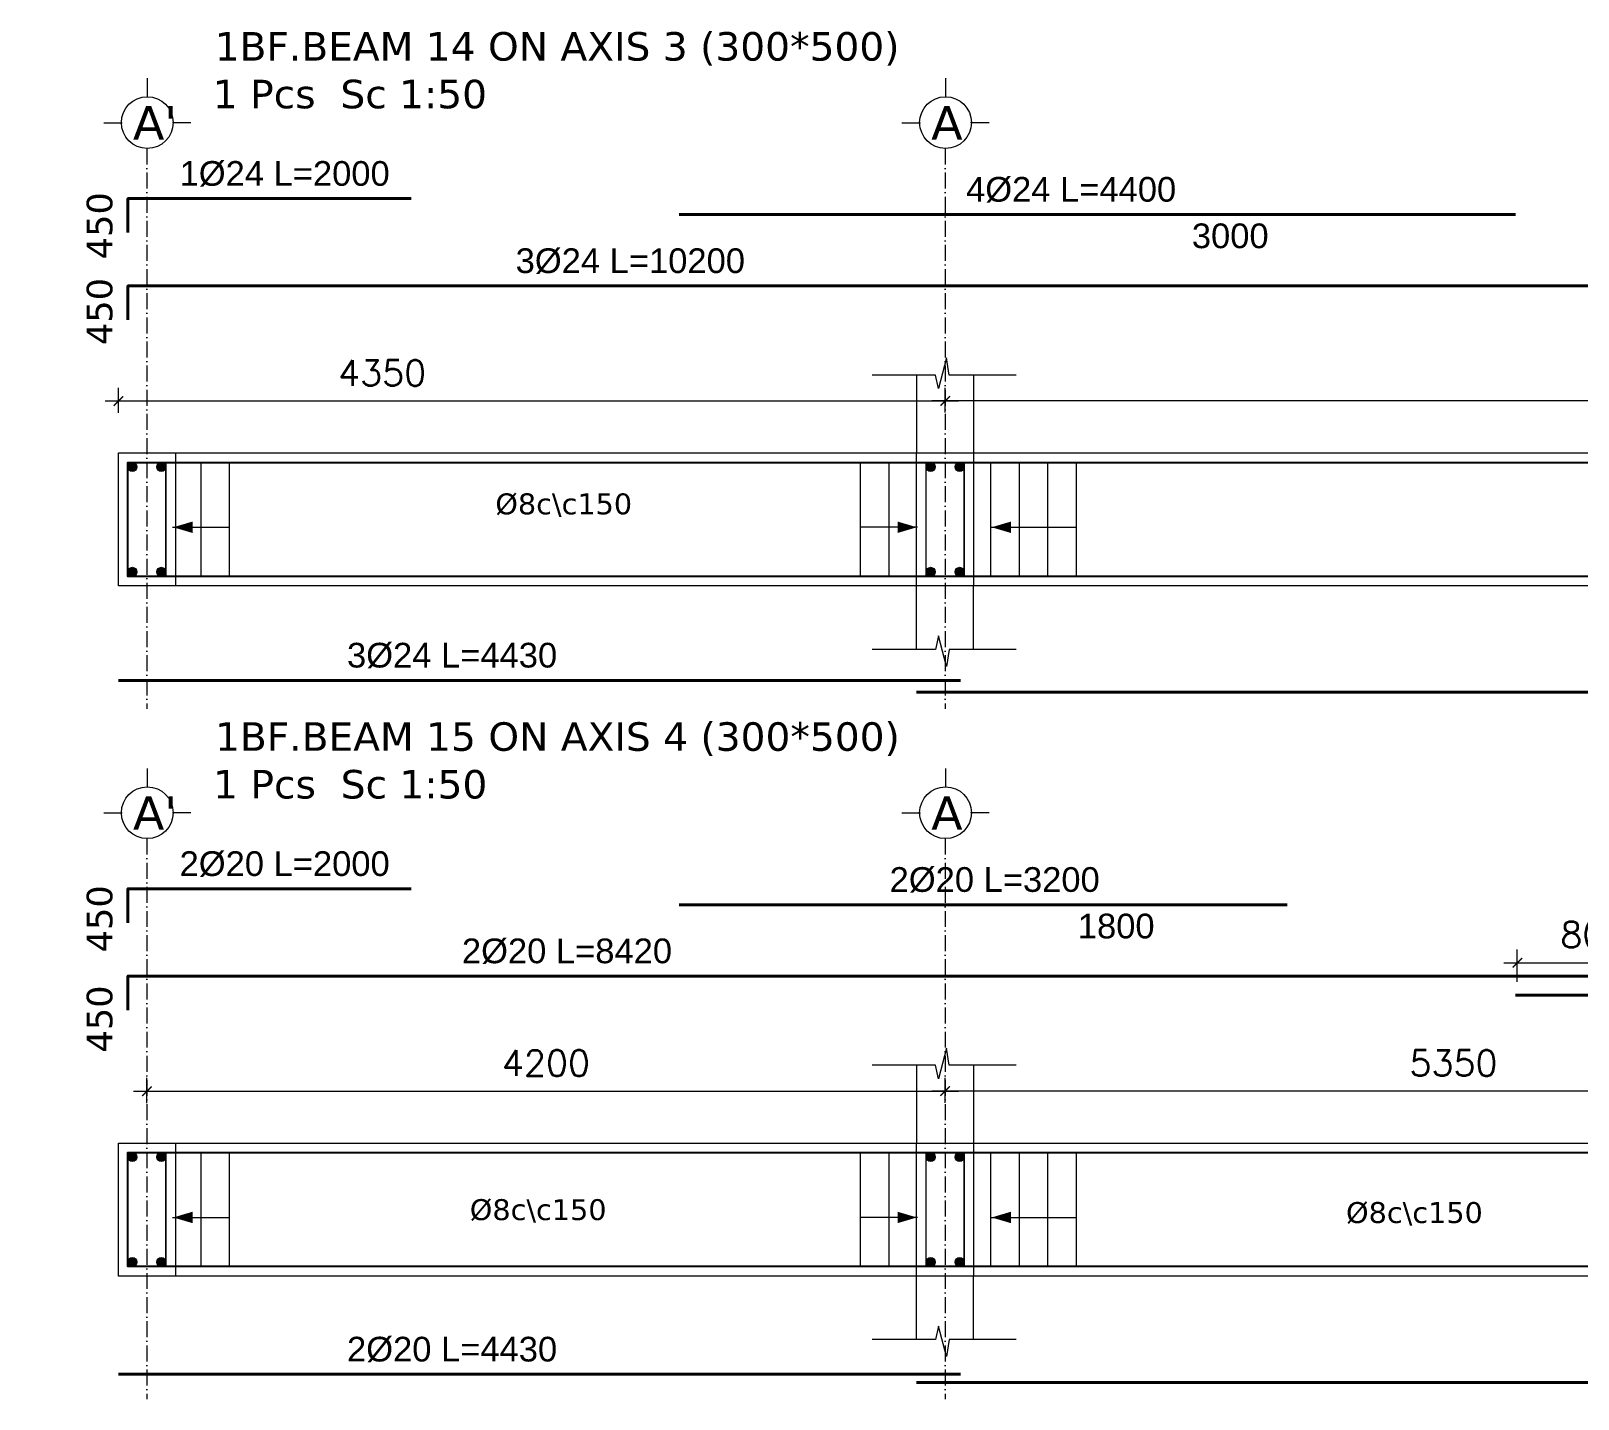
# Model space of a CAD drawing. Header units: inches. Extents: x -17020 to 43805, y -10194 to 123061.
# Drawn here: x -5493 to -4679, y 111745 to 112465 of the extents above; entities that cross this region are included whole.
import ezdxf

# ---------------------------------------------------------------- set-up
doc = ezdxf.new("R2010")
doc.units = ezdxf.units.IN
doc.header["$LTSCALE"] = 0.7
doc.header["$MEASUREMENT"] = 0
doc.linetypes.add('ACAD_ISO10W100', pattern=[18, 12, -3, 0, -3])
doc.layers.get('0').update_dxf_attribs({"lineweight": 13})
doc.layers.get('Defpoints').update_dxf_attribs({"lineweight": 5})
for name, color, linetype, lineweight in [('axis', 254, 'ACAD_ISO10W100', 9), ('BEAM FRAME', 5, 'Continuous', 18), ('COLUMN', 4, 'Continuous', 20), ('elevline', 30, 'Continuous', 20), ('FRAME 070', 5, 'Continuous', 60), ('hatch', 9, 'Continuous', 9), ('renforcment', 141, 'Continuous', 40), ('tex', 3, 'Continuous', 25), ('TEXT', 3, 'Continuous', 25), ('top rein. extension', 50, 'Continuous', 20), ('top renforcment', 7, 'Continuous', 40)]:
    doc.layers.add(name, color=color, linetype=linetype, lineweight=lineweight)
doc.styles.add('100', font='romans.shx', dxfattribs={"height": 13.5})
doc.styles.add('romanc', font='verdana.ttf', dxfattribs={"height": 250})
doc.styles.get("Standard").update_dxf_attribs({"font": 'arial.ttf', "height": 13})
doc.dimstyles.new('100', dxfattribs={"dimtxt": 13.5, "dimasz": 5, "dimexe": 7, "dimexo": 7, "dimgap": 8, "dimtad": 1, "dimdec": 0, "dimlfac": 10, "dimzin": 4, "dimdsep": 46, "dimtxsty": '100', "dimblk": 'ARCHTICK', "dimcen": 0.09, "dimdle": 7, "dimclrd": 1, "dimclre": 8, "dimclrt": 2, "dimadec": 0, "dimazin": 1, "dimtfac": 1, "dimtdec": 0, "dimtix": 1, "dimtofl": 0, "dimtmove": 0, "dimatfit": 3, "dimldrblk": 'ARCHTICK', "dimfxl": 0.18, "dimtolj": 1, "dimtzin": 0, "dimlwd": -1, "dimlwe": -1, "dimarcsym": 0})
doc.dimstyles.get("Standard").update_dxf_attribs({"dimtxt": 13, "dimasz": 5, "dimexe": 0.18, "dimexo": 0.0625, "dimgap": 6, "dimtad": 1, "dimdec": 0, "dimlfac": 10, "dimzin": 0, "dimdsep": 46, "dimtxsty": 'Standard', "dimblk": 'ARCHTICK', "dimcen": 0.09, "dimse1": 1, "dimse2": 1, "dimclrd": 1, "dimclre": 7, "dimclrt": 3, "dimadec": 0, "dimazin": 0, "dimtfac": 1, "dimtdec": 0, "dimtix": 1, "dimtofl": 0, "dimtmove": 0, "dimatfit": 3, "dimldrblk": 'ARCHTICK', "dimfxl": 1, "dimtolj": 1, "dimtzin": 0, "dimarcsym": 0})

# ---------------------------------------------------------------- blocks, each defined once
blk = doc.blocks.new('_ArchTick')
at = {"color": 0, "linetype": 'ByBlock', "lineweight": 0, "const_width": 0.15}
blk.add_lwpolyline([(-0.5, -0.5), (0.5, 0.5)], dxfattribs=at)
blk = doc.blocks.new('*D1594')
at = {"color": 8, "transparency": 16777216}
for p, q in [((-5012.35, 112264.32), (-5012.35, 112277.32)), ((-4102.35, 112263.73), (-4102.35, 112277.32))]:
    blk.add_line(p, q, dxfattribs=at)
at = {"color": 1, "transparency": 16777216}
blk.add_line((-4095.35, 112270.32), (-5019.35, 112270.32), dxfattribs=at)
at = {"layer": 'Defpoints', "color": 0, "transparency": 16777216}
for p in [(-5012.35, 112270.32), (-5012.35, 112257.32), (-4102.35, 112256.73)]:
    blk.add_point(p, dxfattribs=at)
at = {"color": 1, "transparency": 16777216, "xscale": 5, "yscale": 5, "zscale": 5, "rotation": 180}
blk.add_blockref('_ArchTick', (-5012.35, 112270.32), dxfattribs=at)
at = {"color": 1, "transparency": 16777216, "xscale": 5, "yscale": 5, "zscale": 5}
blk.add_blockref('_ArchTick', (-4102.35, 112270.32), dxfattribs=at)
at = {"color": 2, "transparency": 16777216, "insert": (-4557.35, 112285.07), "char_height": 13.5, "attachment_point": 5, "style": '100'}
blk.add_mtext('\\A1;9100', dxfattribs=at)
blk = doc.blocks.new('*D1595')
at = {"layer": 'Defpoints', "color": 0, "transparency": 16777216}
for p in [(-5493.35, 112330.9, -218.54), (-4473.33, 112330.9, -157.78), (-4473.33, 112330.9)]:
    blk.add_point(p, dxfattribs=at)
at = {"layer": 'TEXT', "color": 3, "transparency": 16777216, "insert": (-5178, 112343.9), "char_height": 13, "attachment_point": 5}
blk.add_mtext('\\A1;3%%C24 L=10200', dxfattribs=at)
blk = doc.blocks.new('*D1598')
at = {"color": 8, "transparency": 16777216}
for p, q in [((-5447.35, 112264), (-5447.35, 112277.32)), ((-5012.35, 112264.21), (-5012.35, 112277.32))]:
    blk.add_line(p, q, dxfattribs=at)
at = {"color": 1, "transparency": 16777216}
blk.add_line((-5454.35, 112270.32), (-5005.35, 112270.32), dxfattribs=at)
at = {"layer": 'Defpoints', "color": 0, "transparency": 16777216}
for p in [(-5012.35, 112270.32), (-5447.35, 112257), (-5012.35, 112257.21)]:
    blk.add_point(p, dxfattribs=at)
at = {"color": 1, "transparency": 16777216, "xscale": 5, "yscale": 5, "zscale": 5, "rotation": 180}
blk.add_blockref('_ArchTick', (-5447.35, 112270.32), dxfattribs=at)
at = {"color": 1, "transparency": 16777216, "xscale": 5, "yscale": 5, "zscale": 5}
blk.add_blockref('_ArchTick', (-5012.35, 112270.32), dxfattribs=at)
at = {"color": 2, "transparency": 16777216, "insert": (-5308.55, 112285.07), "char_height": 13.5, "attachment_point": 5, "style": '100'}
blk.add_mtext('\\A1;4350', dxfattribs=at)
blk = doc.blocks.new('*D1610')
at = {"layer": 'Defpoints', "color": 0, "transparency": 16777216}
for p in [(-4712.33, 111957.68, -167.76), (-3512.35, 111957.68, 33.73), (-3512.35, 111957.68)]:
    blk.add_point(p, dxfattribs=at)
at = {"layer": 'TEXT', "color": 3, "transparency": 16777216, "insert": (-4306.57, 111970.68), "char_height": 13, "attachment_point": 5}
blk.add_mtext('\\A1;2%%C20 L=12000', dxfattribs=at)
blk = doc.blocks.new('*D1611')
at = {"color": 8, "transparency": 16777216}
for p, q in [((-5012.35, 111901.1), (-5012.35, 111914.1)), ((-4477.35, 111900.75), (-4477.35, 111914.1))]:
    blk.add_line(p, q, dxfattribs=at)
at = {"color": 1, "transparency": 16777216}
blk.add_line((-4470.35, 111907.1), (-5019.35, 111907.1), dxfattribs=at)
at = {"layer": 'Defpoints', "color": 0, "transparency": 16777216}
for p in [(-5012.35, 111907.1), (-5012.35, 111894.1), (-4477.35, 111893.75)]:
    blk.add_point(p, dxfattribs=at)
at = {"color": 1, "transparency": 16777216, "xscale": 5, "yscale": 5, "zscale": 5, "rotation": 180}
blk.add_blockref('_ArchTick', (-5012.35, 111907.1), dxfattribs=at)
at = {"color": 1, "transparency": 16777216, "xscale": 5, "yscale": 5, "zscale": 5}
blk.add_blockref('_ArchTick', (-4477.35, 111907.1), dxfattribs=at)
at = {"color": 2, "transparency": 16777216, "insert": (-4744.85, 111921.85), "char_height": 13.5, "attachment_point": 5, "style": '100'}
blk.add_mtext('\\A1;5350', dxfattribs=at)
blk = doc.blocks.new('*D1612')
at = {"layer": 'Defpoints', "color": 0, "transparency": 16777216}
for p in [(-5473.35, 111967.68, -218.54), (-4631.33, 111967.68, -157.78), (-4631.33, 111967.68)]:
    blk.add_point(p, dxfattribs=at)
at = {"layer": 'TEXT', "color": 3, "transparency": 16777216, "insert": (-5211.32, 111980.68), "char_height": 13, "attachment_point": 5}
blk.add_mtext('\\A1;2%%C20 L=8420', dxfattribs=at)
blk = doc.blocks.new('*D1647')
at = {"color": 1, "transparency": 16777216}
blk.add_line((-4718.33, 111974.68), (-4624.33, 111974.68), dxfattribs=at)
at = {"color": 8, "transparency": 16777216}
for p, q in [((-4711.33, 111964.68), (-4711.33, 111981.68)), ((-4631.33, 111974.68), (-4631.33, 111981.68))]:
    blk.add_line(p, q, dxfattribs=at)
at = {"layer": 'Defpoints', "color": 0, "transparency": 16777216}
for p in [(-4631.33, 111974.68), (-4631.33, 111967.68), (-4711.33, 111957.68)]:
    blk.add_point(p, dxfattribs=at)
at = {"color": 1, "transparency": 16777216, "xscale": 5, "yscale": 5, "zscale": 5, "rotation": 180}
blk.add_blockref('_ArchTick', (-4711.33, 111974.68), dxfattribs=at)
at = {"color": 1, "transparency": 16777216, "xscale": 5, "yscale": 5, "zscale": 5}
blk.add_blockref('_ArchTick', (-4631.33, 111974.68), dxfattribs=at)
at = {"color": 2, "transparency": 16777216, "insert": (-4671.33, 111989.43), "char_height": 13.5, "attachment_point": 5, "style": '100'}
blk.add_mtext('\\A1;800', dxfattribs=at)
blk = doc.blocks.new('*D1615')
at = {"color": 8, "transparency": 16777216}
for p, q in [((-5432.35, 111900.78), (-5432.35, 111914.1)), ((-5012.35, 111900.99), (-5012.35, 111914.1))]:
    blk.add_line(p, q, dxfattribs=at)
at = {"color": 1, "transparency": 16777216}
blk.add_line((-5439.35, 111907.1), (-5005.35, 111907.1), dxfattribs=at)
at = {"layer": 'Defpoints', "color": 0, "transparency": 16777216}
for p in [(-5012.35, 111907.1), (-5432.35, 111893.78), (-5012.35, 111893.99)]:
    blk.add_point(p, dxfattribs=at)
at = {"color": 1, "transparency": 16777216, "xscale": 5, "yscale": 5, "zscale": 5, "rotation": 180}
blk.add_blockref('_ArchTick', (-5432.35, 111907.1), dxfattribs=at)
at = {"color": 1, "transparency": 16777216, "xscale": 5, "yscale": 5, "zscale": 5}
blk.add_blockref('_ArchTick', (-5012.35, 111907.1), dxfattribs=at)
at = {"color": 2, "transparency": 16777216, "insert": (-5222.35, 111921.85), "char_height": 13.5, "attachment_point": 5, "style": '100'}
blk.add_mtext('\\A1;4200', dxfattribs=at)
blk = doc.blocks.new('*D1616')
at = {"layer": 'Defpoints', "color": 0, "transparency": 16777216}
for p in [(-5027.35, 111753.81, -37100.88), (-5027.35, 111753.81), (-4092.35, 111753.81, -13652.68)]:
    blk.add_point(p, dxfattribs=at)
at = {"layer": 'TEXT', "color": 3, "transparency": 16777216, "insert": (-4350.92, 111766.81), "char_height": 13, "attachment_point": 5}
blk.add_mtext('\\A1;2%%C20 L=9350', dxfattribs=at)
blk = doc.blocks.new('*D1657')
at = {"layer": 'Defpoints', "color": 0, "transparency": 16777216}
for p in [(-5493.35, 112376.82, -218.54), (-5293.35, 112376.82, -157.78), (-5293.35, 112376.82)]:
    blk.add_point(p, dxfattribs=at)
at = {"layer": 'TEXT', "color": 3, "transparency": 16777216, "insert": (-5359.87, 112389.82), "char_height": 13, "attachment_point": 5}
blk.add_mtext('\\A1;1%%C24 L=2000', dxfattribs=at)
blk = doc.blocks.new('*D1658')
at = {"layer": 'Defpoints', "color": 0, "transparency": 16777216}
for p in [(-5152.35, 112368.46, -203.15), (-5152.35, 112368.46), (-4712.35, 112368.46, -189.88)]:
    blk.add_point(p, dxfattribs=at)
at = {"layer": 'TEXT', "color": 3, "transparency": 16777216, "insert": (-4946.07, 112381.46), "char_height": 13, "attachment_point": 5}
blk.add_mtext('\\A1;4%%C24 L=4400', dxfattribs=at)
blk = doc.blocks.new('*D1659')
at = {"layer": 'Defpoints', "color": 0, "transparency": 16777216}
for p in [(-5012.35, 112366.89), (-4712.35, 112366.89), (-4712.35, 112344.5)]:
    blk.add_point(p, dxfattribs=at)
at = {"layer": 'TEXT', "color": 3, "transparency": 16777216, "insert": (-4862.35, 112357.14), "char_height": 13, "attachment_point": 5}
blk.add_mtext('\\A1;3000', dxfattribs=at)
blk = doc.blocks.new('*D1660')
at = {"layer": 'Defpoints', "color": 0, "transparency": 16777216}
for p in [(-5027.35, 112117.03, -37100.88), (-5027.35, 112117.03), (-4094.35, 112117.03, -13652.68)]:
    blk.add_point(p, dxfattribs=at)
at = {"layer": 'TEXT', "color": 3, "transparency": 16777216, "insert": (-4586.64, 112130.03), "char_height": 13, "attachment_point": 5}
blk.add_mtext('\\A1;6%%C24 L=9330', dxfattribs=at)
blk = doc.blocks.new('*D1661')
at = {"layer": 'Defpoints', "color": 0, "transparency": 16777216}
for p in [(-5447.35, 112123.3, -37100.88), (-5447.35, 112123.3), (-5004.35, 112123.3, -13652.68)]:
    blk.add_point(p, dxfattribs=at)
at = {"layer": 'TEXT', "color": 3, "transparency": 16777216, "insert": (-5271.77, 112136.3), "char_height": 13, "attachment_point": 5}
blk.add_mtext('\\A1;3%%C24 L=4430', dxfattribs=at)
blk = doc.blocks.new('*D1662')
at = {"layer": 'Defpoints', "color": 0, "transparency": 16777216}
for p in [(-5493.35, 112013.6, -218.54), (-5293.35, 112013.6, -157.78), (-5293.35, 112013.6)]:
    blk.add_point(p, dxfattribs=at)
at = {"layer": 'TEXT', "color": 3, "transparency": 16777216, "insert": (-5359.87, 112026.6), "char_height": 13, "attachment_point": 5}
blk.add_mtext('\\A1;2%%C20 L=2000', dxfattribs=at)
blk = doc.blocks.new('*D1663')
at = {"layer": 'Defpoints', "color": 0, "transparency": 16777216}
for p in [(-5152.35, 112005.24, -203.15), (-5152.35, 112005.24), (-4832.35, 112005.24, -189.88)]:
    blk.add_point(p, dxfattribs=at)
at = {"layer": 'TEXT', "color": 3, "transparency": 16777216, "insert": (-4986.29, 112018.24), "char_height": 13, "attachment_point": 5}
blk.add_mtext('\\A1;2%%C20 L=3200', dxfattribs=at)
blk = doc.blocks.new('*D1664')
at = {"layer": 'Defpoints', "color": 0, "transparency": 16777216}
for p in [(-5012.35, 112003.67), (-4832.35, 112003.67), (-4832.35, 111981.28)]:
    blk.add_point(p, dxfattribs=at)
at = {"layer": 'TEXT', "color": 3, "transparency": 16777216, "insert": (-4922.35, 111993.91), "char_height": 13, "attachment_point": 5}
blk.add_mtext('\\A1;1800', dxfattribs=at)
blk = doc.blocks.new('*D1665')
at = {"layer": 'Defpoints', "color": 0, "transparency": 16777216}
for p in [(-5447.35, 111758.09, -37100.88), (-5447.35, 111758.09), (-5004.35, 111758.09, -13652.68)]:
    blk.add_point(p, dxfattribs=at)
at = {"layer": 'TEXT', "color": 3, "transparency": 16777216, "insert": (-5271.77, 111771.09), "char_height": 13, "attachment_point": 5}
blk.add_mtext('\\A1;2%%C20 L=4430', dxfattribs=at)

msp = doc.modelspace()

# ---------------------------------------------------------------- hatches: boundary and pattern name
at = {"layer": 'elevline'}
for points in [[(-5437.6, 112235.64, 1), (-5442.35, 112235.64, 1)], [(-5427.11, 112235.64, -1), (-5422.35, 112235.64, -1)], [(-5017.6, 112235.64, 1), (-5022.35, 112235.64, 1)], [(-5007.11, 112235.64, -1), (-5002.35, 112235.64, -1)], [(-5437.6, 112180.4, -1), (-5442.35, 112180.4, -1)], [(-5427.11, 112180.4, 1), (-5422.35, 112180.4, 1)], [(-5017.6, 112180.4, -1), (-5022.35, 112180.4, -1)], [(-5007.11, 112180.4, 1), (-5002.35, 112180.4, 1)], [(-5437.6, 111872.43, 1), (-5442.35, 111872.43, 1)], [(-5427.11, 111872.43, -1), (-5422.35, 111872.43, -1)], [(-5017.6, 111872.43, 1), (-5022.35, 111872.43, 1)], [(-5007.11, 111872.43, -1), (-5002.35, 111872.43, -1)], [(-5437.6, 111817.18, -1), (-5442.35, 111817.18, -1)], [(-5427.11, 111817.18, 1), (-5422.35, 111817.18, 1)], [(-5017.6, 111817.18, -1), (-5022.35, 111817.18, -1)], [(-5007.11, 111817.18, 1), (-5002.35, 111817.18, 1)]]:
    msp.add_hatch(color=256, dxfattribs=at).paths.add_polyline_path(points)

# ---------------------------------------------------------------- linework, layer by layer
at = {"layer": 'axis'}
for p, q in [((-5432.35, 112403.21, -217.91), (-5432.35, 112108.28, -217.91)), ((-5012.35, 112403.21, -217.91), (-5012.35, 112108.28, -217.91)), ((-5432.35, 112040, -217.91), (-5432.35, 111745.06, -217.91)), ((-5012.35, 112040, -217.91), (-5012.35, 111745.06, -217.91))]:
    msp.add_line(p, q, dxfattribs=at)
at = {"layer": 'BEAM FRAME'}
for points in [[(-2287.35, 112173.02), (-5447.35, 112173.02), (-5447.35, 112243.02), (-2287.35, 112243.02)], [(-2197.35, 111809.8), (-5447.35, 111809.8), (-5447.35, 111879.8), (-2197.35, 111879.8)]]:
    msp.add_lwpolyline(points, close=True, dxfattribs=at)
at = {"layer": 'COLUMN', "lineweight": 20}
for p, q in [((-5027.35, 112283.95), (-5027.35, 112243.02)), ((-4997.35, 112283.95), (-4997.35, 112243.02)), ((-5027.35, 112139.6), (-5027.35, 112173.02)), ((-4997.35, 112139.6), (-4997.35, 112173.02)), ((-5027.35, 111920.73), (-5027.35, 111879.8)), ((-4997.35, 111920.73), (-4997.35, 111879.8)), ((-5027.35, 111776.38), (-5027.35, 111809.8)), ((-4997.35, 111776.38), (-4997.35, 111809.8))]:
    msp.add_line(p, q, dxfattribs=at)
at = {"layer": 'elevline'}
for p, q in [((-5422.31, 112178.02, -217.91), (-5422.31, 112238.02, -217.91)), ((-5403.85, 112178.02, -217.91), (-5403.85, 112238.02, -217.91)), ((-5388.85, 112178.02, -217.91), (-5388.85, 112238.02, -217.91)), ((-5056.85, 112178.02, -217.91), (-5056.85, 112238.02, -217.91)), ((-5041.85, 112178.02, -217.91), (-5041.85, 112238.02, -217.91)), ((-5002.31, 112178.02, -217.91), (-5002.31, 112238.02, -217.91)), ((-4988.24, 112178.02, -217.91), (-4988.24, 112238.02, -217.91)), ((-4973.28, 112178.02, -217.91), (-4973.28, 112238.02, -217.91)), ((-4958.28, 112178.02, -217.91), (-4958.28, 112238.02, -217.91)), ((-4943.28, 112178.02, -217.91), (-4943.28, 112238.02, -217.91)), ((-5422.31, 111814.8, -217.91), (-5422.31, 111874.8, -217.91)), ((-5403.85, 111814.8, -217.91), (-5403.85, 111874.8, -217.91)), ((-5388.85, 111814.8, -217.91), (-5388.85, 111874.8, -217.91)), ((-5056.85, 111814.8, -217.91), (-5056.85, 111874.8, -217.91)), ((-5041.85, 111814.8, -217.91), (-5041.85, 111874.8, -217.91)), ((-5002.31, 111814.8, -217.91), (-5002.31, 111874.8, -217.91)), ((-4988.24, 111814.8, -217.91), (-4988.24, 111874.8, -217.91)), ((-4973.28, 111814.8, -217.91), (-4973.28, 111874.8, -217.91)), ((-4958.28, 111814.8, -217.91), (-4958.28, 111874.8, -217.91)), ((-4943.28, 111814.8, -217.91), (-4943.28, 111874.8, -217.91))]:
    msp.add_line(p, q, dxfattribs=at)
for centre in [(-5439.98, 112235.64, -217.91), (-5424.73, 112235.64, -217.91), (-5019.98, 112235.64, -217.91), (-5004.73, 112235.64, -217.91), (-5439.98, 112180.4, -217.91), (-5424.73, 112180.4, -217.91), (-5019.98, 112180.4, -217.91), (-5004.73, 112180.4, -217.91), (-5439.98, 111872.43, -217.91), (-5424.73, 111872.43, -217.91), (-5019.98, 111872.43, -217.91), (-5004.73, 111872.43, -217.91), (-5439.98, 111817.18, -217.91), (-5424.73, 111817.18, -217.91), (-5019.98, 111817.18, -217.91), (-5004.73, 111817.18, -217.91)]:
    msp.add_circle(centre, 2.38, dxfattribs=at)
at = {"layer": 'FRAME 070', "lineweight": 20}
for p, q in [((-5011.67, 112292.95), (-5015.85, 112276.87)), ((-5010.32, 112283.95), (-5011.67, 112292.95)), ((-5017.36, 112283.95), (-5050.75, 112283.95)), ((-5015.85, 112276.87), (-5017.36, 112283.95)), ((-4974.96, 112283.95), (-5010.32, 112283.95)), ((-5015.85, 112146.67), (-5017.36, 112139.6)), ((-5011.67, 112130.6), (-5015.85, 112146.67)), ((-5017.36, 112139.6), (-5050.75, 112139.6)), ((-5010.32, 112139.6), (-5011.67, 112130.6)), ((-4974.96, 112139.6), (-5010.32, 112139.6)), ((-5011.67, 111929.73), (-5015.85, 111913.65)), ((-5010.32, 111920.73), (-5011.67, 111929.73)), ((-5017.36, 111920.73), (-5050.75, 111920.73)), ((-5015.85, 111913.65), (-5017.36, 111920.73)), ((-4974.96, 111920.73), (-5010.32, 111920.73)), ((-5015.85, 111783.45), (-5017.36, 111776.38)), ((-5011.67, 111767.38), (-5015.85, 111783.45)), ((-5017.36, 111776.38), (-5050.75, 111776.38)), ((-5010.32, 111776.38), (-5011.67, 111767.38)), ((-4974.96, 111776.38), (-5010.32, 111776.38))]:
    msp.add_line(p, q, dxfattribs=at)
at = {"layer": 'FRAME 070', "lineweight": 15, "elevation": -217.91}
for points in [[(-5417.35, 112173.02), (-5447.35, 112173.02), (-5447.35, 112243.02), (-5417.35, 112243.02)], [(-4997.35, 112173.02), (-5027.35, 112173.02), (-5027.35, 112243.02), (-4997.35, 112243.02)], [(-5417.35, 111809.8), (-5447.35, 111809.8), (-5447.35, 111879.8), (-5417.35, 111879.8)], [(-4997.35, 111809.8), (-5027.35, 111809.8), (-5027.35, 111879.8), (-4997.35, 111879.8)]]:
    msp.add_lwpolyline(points, close=True, dxfattribs=at)
at = {"layer": 'hatch'}
for p, q in [((-5432.15, 112440.19, -217.91), (-5432.15, 112430.45, -217.91)), ((-5012.15, 112440.19, -217.91), (-5012.15, 112430.45, -217.91)), ((-5455.08, 112416.71, -217.91), (-5445.34, 112416.71, -217.91)), ((-5409.23, 112416.71, -217.91), (-5418.96, 112416.71, -217.91)), ((-5035.08, 112416.71, -217.91), (-5025.34, 112416.71, -217.91)), ((-4989.23, 112416.71, -217.91), (-4998.96, 112416.71, -217.91)), ((-5432.15, 112076.97, -217.91), (-5432.15, 112067.23, -217.91)), ((-5012.15, 112076.97, -217.91), (-5012.15, 112067.23, -217.91)), ((-5455.08, 112053.49, -217.91), (-5445.34, 112053.49, -217.91)), ((-5409.23, 112053.49, -217.91), (-5418.96, 112053.49, -217.91)), ((-5035.08, 112053.49, -217.91), (-5025.34, 112053.49, -217.91)), ((-4989.23, 112053.49, -217.91), (-4998.96, 112053.49, -217.91))]:
    msp.add_line(p, q, dxfattribs=at)
for centre in [(-5432.15, 112416.83, -217.91), (-5012.15, 112416.83, -217.91), (-5432.15, 112053.61, -217.91), (-5012.15, 112053.61, -217.91)]:
    msp.add_circle(centre, 13.62, dxfattribs=at)
at = {"layer": 'renforcment', "lineweight": -2}
for points in [[(-2292.35, 112178.02), (-5442.35, 112178.02), (-5442.35, 112238.02), (-2292.35, 112238.02)], [(-2202.35, 111814.8), (-5442.35, 111814.8), (-5442.35, 111874.8), (-2202.35, 111874.8)]]:
    msp.add_lwpolyline(points, close=True, dxfattribs=at)
at = {"layer": 'top rein. extension'}
for p, q in [((-5418.81, 112203.86, -217.91), (-5388.85, 112203.86, -217.91)), ((-5026.89, 112203.86, -217.91), (-5056.85, 112203.86, -217.91)), ((-4988.24, 112203.86, -217.91), (-4943.28, 112203.86, -217.91)), ((-5418.81, 111840.64, -217.91), (-5388.85, 111840.64, -217.91)), ((-5026.89, 111840.64, -217.91), (-5056.85, 111840.64, -217.91)), ((-4988.24, 111840.64, -217.91), (-4943.28, 111840.64, -217.91))]:
    msp.add_line(p, q, dxfattribs=at)
for points in [[(-5408.34, 112206.86, -217.91), (-5418.46, 112203.86, -217.91), (-5408.34, 112200.86, -217.91)], [(-5037.36, 112206.86, -217.91), (-5027.24, 112203.86, -217.91), (-5037.36, 112200.86, -217.91)], [(-4977.77, 112206.86, -217.91), (-4987.89, 112203.86, -217.91), (-4977.77, 112200.86, -217.91)], [(-5408.34, 111843.64, -217.91), (-5418.46, 111840.64, -217.91), (-5408.34, 111837.64, -217.91)], [(-5037.36, 111843.64, -217.91), (-5027.24, 111840.64, -217.91), (-5037.36, 111837.64, -217.91)], [(-4977.77, 111843.64, -217.91), (-4987.89, 111840.64, -217.91), (-4977.77, 111837.64, -217.91)]]:
    msp.add_solid(points, dxfattribs=at)
at = {"layer": 'top renforcment'}
for p, q in [((-5447.35, 112123.3, -217.91), (-5004.35, 112123.3, -217.91)), ((-5027.35, 112117.03, -217.91), (-4094.35, 112117.03, -217.91)), ((-5447.35, 111758.09, -217.91), (-5004.35, 111758.09, -217.91)), ((-5027.35, 111753.81, -217.91), (-4092.35, 111753.81, -217.91))]:
    msp.add_line(p, q, dxfattribs=at)
at = {"layer": 'top renforcment', "elevation": -217.91}
for points in [[(-5293.35, 112376.82), (-5442.35, 112376.82), (-5442.35, 112358.93)], [(-5152.35, 112368.46), (-4712.35, 112368.46)], [(-4473.33, 112330.9), (-5442.35, 112330.9), (-5442.35, 112313.01)], [(-5293.35, 112013.6), (-5442.35, 112013.6), (-5442.35, 111995.71)], [(-5152.35, 112005.24), (-4832.35, 112005.24)], [(-4631.33, 111967.68), (-5442.35, 111967.68), (-5442.35, 111949.79)], [(-3512.35, 111957.68), (-4712.33, 111957.68)]]:
    msp.add_lwpolyline(points, dxfattribs=at)
at = {"layer": 'top renforcment', "lineweight": 15, "elevation": -217.91}
for points in [[(-5422.35, 112178.02), (-5442.35, 112178.02), (-5442.35, 112238.02), (-5422.35, 112238.02)], [(-5002.35, 112178.02), (-5022.35, 112178.02), (-5022.35, 112238.02), (-5002.35, 112238.02)], [(-5422.35, 111814.8), (-5442.35, 111814.8), (-5442.35, 111874.8), (-5422.35, 111874.8)], [(-5002.35, 111814.8), (-5022.35, 111814.8), (-5022.35, 111874.8), (-5002.35, 111874.8)]]:
    msp.add_lwpolyline(points, close=True, dxfattribs=at)

# ---------------------------------------------------------------- texts
at = {"layer": 'tex', "style": 'romanc'}
for p in [(-5249.01, 112210.67, -33654.09), (-5262.46, 111839.26, -33654.09), (-4801.42, 111837.73, -33654.09)]:
    msp.add_text('%%C8c\\c150', height=11, dxfattribs=at).set_placement(p)
at = {"layer": 'TEXT', "style": 'romanc'}
for s, height, p in [('1BF.BEAM 14 ON AXIS 3 (300*500)', 15, (-5396.66, 112449.45, -217.91)), ('1 Pcs  Sc 1:50 ', 15, (-5397.67, 112424.35, -217.91)), ("A'", 17.6, (-5439.68, 112407.91, -217.91)), ('A', 17.6, (-5019.68, 112407.91, -217.91)), ('1BF.BEAM 15 ON AXIS 4 (300*500)', 15, (-5396.48, 112086.23, -217.91)), ('1 Pcs  Sc 1:50 ', 15, (-5397.5, 112061.13, -217.91)), ("A'", 17.6, (-5439.68, 112044.69, -217.91)), ('A', 17.6, (-5019.68, 112044.69, -217.91))]:
    msp.add_text(s, height=height, dxfattribs=at).set_placement(p)
for p in [(-5450.53, 112344.87, -73392.95), (-5450.53, 112299.72, -73392.95), (-5450.53, 111980.13, -73392.95), (-5450.53, 111927.41, -73392.95)]:
    msp.add_text('450', height=13.5, rotation=90, dxfattribs=at).set_placement(p)

# ---------------------------------------------------------------- dimensions: what is measured, and where the dimension line sits
for base, p1, p2, picture, middle in [((-5012.35, 112270.32, -217.91), (-5447.35, 112257, -217.91), (-5012.35, 112257.21, -217.91), '*D1598', (-5308.55, 112270.32, -217.91)), ((-5012.35, 111907.1, -217.91), (-5432.35, 111893.78, -217.91), (-5012.35, 111893.99, -217.91), '*D1615', (-5222.35, 111907.1, -217.91))]:
    dim = msp.add_linear_dim(base=base, p1=p1, p2=p2, dimstyle='100')
    dim.commit()
    dim.dimension.update_dxf_attribs({"geometry": picture, "text_midpoint": middle, "dimtype": 160})
for base, p1, p2, picture, middle in [((-5012.35, 112270.32, -217.91), (-4102.35, 112256.73, -217.91), (-5012.35, 112257.32, -217.91), '*D1594', (-4557.35, 112270.32, -217.91)), ((-5012.35, 111907.1, -217.91), (-4477.35, 111893.75, -217.91), (-5012.35, 111894.1, -217.91), '*D1611', (-4744.85, 111907.1, -217.91))]:
    dim = msp.add_linear_dim(base=base, p1=p1, p2=p2, angle=180, dimstyle='100')
    dim.commit()
    dim.dimension.update_dxf_attribs({"geometry": picture, "text_midpoint": middle, "dimtype": 160})
dim = msp.add_linear_dim(base=(-4631.33, 111974.68, -217.91), p1=(-4711.33, 111957.68, -217.91), p2=(-4631.33, 111967.68, -217.91), angle=180, dimstyle='100')
dim.commit()
dim.dimension.update_dxf_attribs({"geometry": '*D1647', "text_midpoint": (-4671.33, 111989.43, -217.91)})
at = {"layer": 'TEXT'}
for base, p1, p2, angle, text, picture, middle in [((-5293.35, 112376.82, -217.91), (-5493.35, 112376.82, -436.45), (-5293.35, 112376.82, -375.69), 0, '1%%C24 L=<>', '*D1657', (-5359.87, 112376.82, -217.91)), ((-5152.35, 112368.46, -217.91), (-4712.35, 112368.46, -407.78), (-5152.35, 112368.46, -421.05), 180, '4%%C24 L=<>', '*D1658', (-4946.07, 112368.46, -217.91)), ((-4473.33, 112330.9, -217.91), (-5493.35, 112330.9, -436.45), (-4473.33, 112330.9, -375.69), 0, '3%%C24 L=<>', '*D1595', (-5178, 112330.9, -217.91)), ((-5447.35, 112123.3, 12149.06), (-5004.35, 112123.3, -1503.63), (-5447.35, 112123.3, -24951.83), 180, '3%%C24 L=<>', '*D1661', (-5271.77, 112123.3, 12149.06)), ((-5027.35, 112117.03, 12149.06), (-4094.35, 112117.03, -1503.63), (-5027.35, 112117.03, -24951.83), 180, '6%%C24 L=<>', '*D1660', (-4586.64, 112117.03, 12149.06)), ((-5293.35, 112013.6, -217.91), (-5493.35, 112013.6, -436.45), (-5293.35, 112013.6, -375.69), 0, '2%%C20 L=<>', '*D1662', (-5359.87, 112013.6, -217.91)), ((-5152.35, 112005.24, -217.91), (-4832.35, 112005.24, -407.78), (-5152.35, 112005.24, -421.05), 180, '2%%C20 L=<>', '*D1663', (-4986.29, 112005.24, -217.91)), ((-4631.33, 111967.68, -217.91), (-5473.35, 111967.68, -436.45), (-4631.33, 111967.68, -375.69), 0, '2%%C20 L=<>', '*D1612', (-5211.32, 111967.68, -217.91)), ((-3512.35, 111957.68, -217.91), (-4712.33, 111957.68, -385.67), (-3512.35, 111957.68, -184.17), 0, '2%%C20 L=<>', '*D1610', (-4306.57, 111957.68, -217.91)), ((-5447.35, 111758.09, 12149.06), (-5004.35, 111758.09, -1503.63), (-5447.35, 111758.09, -24951.83), 180, '2%%C20 L=<>', '*D1665', (-5271.77, 111758.09, 12149.06)), ((-5027.35, 111753.81, 12149.06), (-4092.35, 111753.81, -1503.63), (-5027.35, 111753.81, -24951.83), 180, '2%%C20 L=<>', '*D1616', (-4350.92, 111753.81, 12149.06))]:
    dim = msp.add_linear_dim(base=base, p1=p1, p2=p2, angle=angle, text=text, dimstyle='Standard', override={"dimsd1": 1, "dimsd2": 1, "dimfxl": 0.1, "dimfxlon": 1}, dxfattribs=at)
    dim.commit()
    dim.dimension.update_dxf_attribs({"geometry": picture, "text_midpoint": middle, "dimtype": 161})
for base, p1, p2, picture, middle in [((-4712.35, 112344.5, -217.91), (-5012.35, 112366.89, -217.91), (-4712.35, 112366.89, -217.91), '*D1659', (-4862.35, 112357.14, -217.91)), ((-4832.35, 111981.28, -217.91), (-5012.35, 112003.67, -217.91), (-4832.35, 112003.67, -217.91), '*D1664', (-4922.35, 111993.91, -217.91))]:
    dim = msp.add_linear_dim(base=base, p1=p1, p2=p2, dimstyle='Standard', override={"dimsd1": 1, "dimsd2": 1, "dimfxl": 0.1, "dimfxlon": 1}, dxfattribs=at)
    dim.commit()
    dim.dimension.update_dxf_attribs({"geometry": picture, "text_midpoint": middle})

doc.saveas('drawing.dxf')
